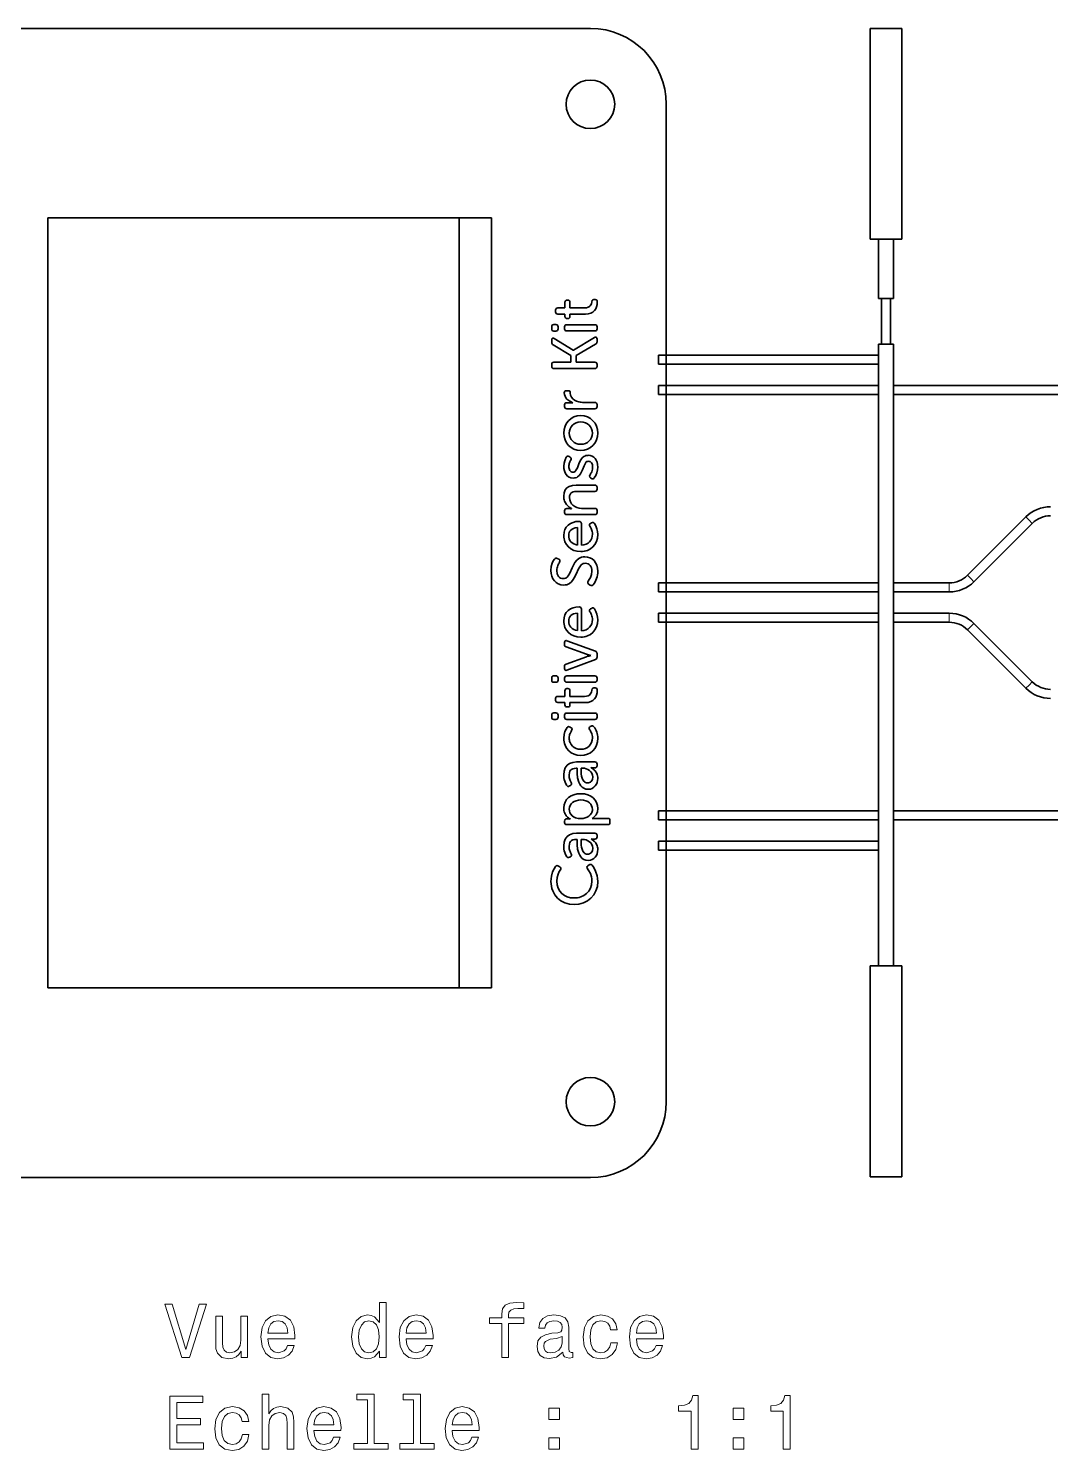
# Model space of a CAD drawing. Extents: x 384 to 891, y 188 to 696.
# Drawn here: x 585.7 to 653, y 364.6 to 458.4 of the extents above; entities that cross this region are included whole.
import ezdxf

# ---------------------------------------------------------------- set-up
doc = ezdxf.new("R2010")
doc.units = 0

msp = doc.modelspace()

# ---------------------------------------------------------------- linework, layer by layer
at = {"color": 7, "lineweight": 35}
for p, q in [((622.69, 458.379), (566.31, 458.379)), ((627.69, 387.619), (627.69, 453.379)), ((586.924, 445.889), (586.924, 395.125)), ((614.04, 445.889), (586.924, 445.889)), ((614.04, 445.888), (614.04, 395.125)), ((616.161, 395.124), (616.161, 445.888)), ((641.67, 396.57), (641.67, 437.57)), ((642.67, 396.57), (642.67, 437.57)), ((697.17, 434.848), (642.67, 434.848)), ((697.17, 434.248), (642.67, 434.248)), ((642.67, 406.806), (697.17, 406.806)), ((642.67, 406.206), (697.17, 406.206)), ((586.924, 395.125), (614.04, 395.125)), ((566.31, 382.619), (622.69, 382.619))]:
    msp.add_line(p, q, dxfattribs=at)
at = {"color": 7, "lineweight": 35, "ltscale": 0.34738}
for p, q in [((641.12, 444.484), (641.12, 458.379)), ((643.22, 444.484), (643.22, 458.379))]:
    msp.add_line(p, q, dxfattribs=at)
at = {"color": 7, "lineweight": 35, "ltscale": 0.052499}
for p, q in [((641.12, 458.379), (643.22, 458.379)), ((641.12, 444.484), (643.22, 444.484)), ((641.12, 396.57), (643.22, 396.57)), ((641.12, 382.674), (643.22, 382.674))]:
    msp.add_line(p, q, dxfattribs=at)
at = {"color": 7, "lineweight": 35, "ltscale": 0.001854}
msp.add_line((614.114, 445.888), (614.04, 445.888), dxfattribs=at)
at = {"color": 7, "lineweight": 35, "ltscale": 0.051183}
msp.add_line((616.161, 445.888), (614.114, 445.888), dxfattribs=at)
at = {"color": 7, "lineweight": 35, "ltscale": 0.0975}
for p, q in [((641.67, 444.484), (641.67, 440.584)), ((642.67, 444.484), (642.67, 440.584))]:
    msp.add_line(p, q, dxfattribs=at)
at = {"color": 7, "lineweight": 35, "ltscale": 0.003075}
for p, q in [((620.397, 439.688), (620.397, 439.811)), ((620.397, 414.081), (620.397, 414.204))]:
    msp.add_line(p, q, dxfattribs=at)
at = {"color": 7, "lineweight": 35, "ltscale": 0.011746}
for p, q in [((620.537, 439.95), (621.007, 439.95)), ((621.007, 439.548), (620.537, 439.548)), ((620.537, 414.343), (621.007, 414.343)), ((621.007, 413.941), (620.537, 413.941))]:
    msp.add_line(p, q, dxfattribs=at)
at = {"color": 7, "lineweight": 35, "ltscale": 0.009311}
msp.add_line((621.007, 439.95), (621.007, 440.323), dxfattribs=at)
at = {"color": 7, "lineweight": 35, "ltscale": 0.001379}
for p, q in [((621.146, 440.463), (621.202, 440.463)), ((621.202, 439.256), (621.146, 439.256)), ((621.146, 414.856), (621.202, 414.856)), ((621.202, 413.649), (621.146, 413.649))]:
    msp.add_line(p, q, dxfattribs=at)
at = {"color": 7, "lineweight": 35, "ltscale": 0.009422}
for p, q in [((621.341, 440.327), (621.341, 439.95)), ((621.341, 414.72), (621.341, 414.343))]:
    msp.add_line(p, q, dxfattribs=at)
at = {"color": 7, "lineweight": 35, "ltscale": 0.023813}
for p, q in [((621.341, 439.95), (622.294, 439.95)), ((621.341, 414.343), (622.294, 414.343))]:
    msp.add_line(p, q, dxfattribs=at)
at = {"color": 7, "lineweight": 35, "ltscale": 0.002222}
for p, q in [((622.916, 440.505), (623.005, 440.505)), ((622.916, 414.898), (623.005, 414.898))]:
    msp.add_line(p, q, dxfattribs=at)
at = {"color": 7, "lineweight": 35, "ltscale": 0.0125}
for p, q in [((641.67, 440.584), (642.17, 440.584)), ((642.17, 440.584), (642.67, 440.584)), ((641.87, 438.533), (641.87, 439.033)), ((642.17, 437.57), (641.67, 437.57)), ((642.67, 437.57), (642.17, 437.57))]:
    msp.add_line(p, q, dxfattribs=at)
at = {"color": 7, "lineweight": 35, "ltscale": 0.038777}
for p, q in [((641.87, 440.584), (641.87, 439.033)), ((642.47, 440.584), (642.47, 439.033))]:
    msp.add_line(p, q, dxfattribs=at)
at = {"color": 7, "lineweight": 35, "ltscale": 0.003497}
for p, q in [((620.279, 438.854), (620.418, 438.854)), ((620.418, 438.431), (620.279, 438.431)), ((620.279, 415.698), (620.418, 415.698)), ((620.418, 415.274), (620.279, 415.274)), ((620.279, 413.247), (620.418, 413.247)), ((620.418, 412.823), (620.279, 412.823))]:
    msp.add_line(p, q, dxfattribs=at)
at = {"color": 7, "lineweight": 35, "ltscale": 0.003815}
for p, q in [((621.007, 439.396), (621.007, 439.548)), ((621.007, 413.789), (621.007, 413.941))]:
    msp.add_line(p, q, dxfattribs=at)
at = {"color": 7, "lineweight": 35, "ltscale": 0.046561}
for p, q in [((621.125, 438.845), (622.988, 438.845)), ((622.988, 438.435), (621.125, 438.435)), ((622.988, 433.308), (621.125, 433.308)), ((622.988, 426.327), (621.125, 426.327)), ((621.125, 415.689), (622.988, 415.689)), ((622.988, 415.279), (621.125, 415.279)), ((621.125, 413.238), (622.988, 413.238)), ((622.988, 412.827), (621.125, 412.827))]:
    msp.add_line(p, q, dxfattribs=at)
at = {"color": 7, "lineweight": 35, "ltscale": 0.025407}
for p, q in [((622.357, 439.54), (621.341, 439.54)), ((622.357, 413.933), (621.341, 413.933))]:
    msp.add_line(p, q, dxfattribs=at)
at = {"color": 7, "lineweight": 35, "ltscale": 0.003703}
for p, q in [((621.341, 439.54), (621.341, 439.392)), ((621.341, 413.933), (621.341, 413.784))]:
    msp.add_line(p, q, dxfattribs=at)
at = {"color": 7, "lineweight": 35, "ltscale": 0.036583}
for p, q in [((641.87, 439.033), (641.87, 437.57)), ((642.47, 439.033), (642.47, 437.57))]:
    msp.add_line(p, q, dxfattribs=at)
at = {"color": 7, "lineweight": 35, "ltscale": 0.0036}
for p, q in [((620.139, 438.57), (620.139, 438.714)), ((620.558, 438.714), (620.558, 438.57)), ((620.986, 416.176), (620.986, 416.32)), ((620.139, 415.414), (620.139, 415.558)), ((620.558, 415.558), (620.558, 415.414)), ((620.139, 412.963), (620.139, 413.107)), ((620.558, 413.107), (620.558, 412.963))]:
    msp.add_line(p, q, dxfattribs=at)
at = {"color": 7, "lineweight": 35, "ltscale": 0.036742}
msp.add_line((620.308, 437.939), (621.557, 437.165), dxfattribs=at)
at = {"color": 7, "lineweight": 35, "ltscale": 0.003281}
for p, q in [((620.986, 438.575), (620.986, 438.706)), ((623.128, 438.706), (623.128, 438.575)), ((623.128, 433.579), (623.128, 433.448)), ((623.128, 428.127), (623.128, 427.996)), ((623.128, 426.599), (623.128, 426.467)), ((620.986, 415.418), (620.986, 415.55)), ((623.128, 415.55), (623.128, 415.418)), ((620.986, 412.967), (620.986, 413.099)), ((623.128, 413.099), (623.128, 412.967)), ((623.974, 406.16), (623.974, 406.029))]:
    msp.add_line(p, q, dxfattribs=at)
at = {"color": 7, "lineweight": 35, "ltscale": 0.040618}
msp.add_line((621.566, 437.165), (622.963, 437.994), dxfattribs=at)
at = {"color": 7, "lineweight": 35, "ltscale": 0.004341}
msp.add_line((623.128, 437.901), (623.128, 437.728), dxfattribs=at)
at = {"color": 7, "lineweight": 35, "ltscale": 0.024083}
msp.add_line((641.87, 438.533), (641.87, 437.57), dxfattribs=at)
at = {"color": 7, "lineweight": 35, "ltscale": 0.003918}
msp.add_line((620.139, 437.685), (620.139, 437.842), dxfattribs=at)
at = {"color": 7, "lineweight": 35, "ltscale": 0.033938}
msp.add_line((621.396, 436.822), (620.232, 437.52), dxfattribs=at)
at = {"color": 7, "lineweight": 35, "ltscale": 0.000215149}
for p, q in [((621.557, 437.165), (621.566, 437.165)), ((621.532, 433.693), (621.532, 433.702)), ((621.439, 426.713), (621.439, 426.721)), ((622.726, 417.035), (622.726, 417.044))]:
    msp.add_line(p, q, dxfattribs=at)
at = {"color": 7, "lineweight": 35, "ltscale": 0.036841}
msp.add_line((623.03, 437.563), (621.756, 436.822), dxfattribs=at)
at = {"color": 7, "lineweight": 35, "ltscale": 0.003394}
for p, q in [((620.139, 436.098), (620.139, 436.233)), ((623.128, 436.233), (623.128, 436.098))]:
    msp.add_line(p, q, dxfattribs=at)
at = {"color": 7, "lineweight": 35, "ltscale": 0.02794}
msp.add_line((620.279, 436.373), (621.396, 436.373), dxfattribs=at)
at = {"color": 7, "lineweight": 35, "ltscale": 0.011222}
for p, q in [((621.396, 436.373), (621.396, 436.822)), ((621.756, 436.822), (621.756, 436.373))]:
    msp.add_line(p, q, dxfattribs=at)
at = {"color": 7, "lineweight": 35, "ltscale": 0.030791}
for p, q in [((621.756, 436.373), (622.988, 436.373)), ((621.756, 428.266), (622.988, 428.266))]:
    msp.add_line(p, q, dxfattribs=at)
at = {"color": 7, "lineweight": 35, "ltscale": 0.0075}
for p, q in [((627.17, 436.848), (627.17, 436.548)), ((627.17, 436.548), (627.17, 436.248)), ((627.17, 434.848), (627.17, 434.548)), ((627.17, 434.548), (627.17, 434.248)), ((627.17, 421.527), (627.17, 421.827)), ((627.17, 421.227), (627.17, 421.527)), ((627.17, 419.827), (627.17, 419.527)), ((627.17, 419.527), (627.17, 419.227)), ((627.17, 406.506), (627.17, 406.806)), ((627.17, 406.206), (627.17, 406.506)), ((627.17, 404.806), (627.17, 404.506)), ((627.17, 404.506), (627.17, 404.806)), ((627.17, 404.506), (627.17, 404.206)), ((627.17, 404.206), (627.17, 404.506))]:
    msp.add_line(p, q, dxfattribs=at)
at = {"color": 7, "lineweight": 35, "ltscale": 0.3625}
for p, q in [((641.67, 436.848), (627.17, 436.848)), ((641.67, 436.248), (627.17, 436.248)), ((641.67, 434.848), (627.17, 434.848)), ((641.67, 434.248), (627.17, 434.248)), ((627.17, 421.827), (641.67, 421.827)), ((627.17, 421.227), (641.67, 421.227)), ((641.67, 419.827), (627.17, 419.827)), ((641.67, 419.227), (627.17, 419.227)), ((627.17, 406.806), (641.67, 406.806)), ((627.17, 406.206), (641.67, 406.206)), ((627.17, 404.806), (641.67, 404.806)), ((627.17, 404.206), (641.67, 404.206))]:
    msp.add_line(p, q, dxfattribs=at)
at = {"color": 7, "lineweight": 13, "ltscale": 0.0075}
for p, q in [((641.67, 436.848), (641.67, 436.548)), ((641.67, 436.548), (641.67, 436.248)), ((651.604, 425.961), (651.392, 426.174)), ((651.816, 425.749), (651.604, 425.961)), ((647.968, 421.9), (647.755, 422.113)), ((646.341, 421.527), (646.341, 421.827)), ((646.341, 421.227), (646.341, 421.527)), ((646.341, 419.827), (646.341, 419.527)), ((646.341, 419.527), (646.341, 419.227)), ((647.968, 419.153), (647.755, 418.941)), ((647.755, 418.941), (647.543, 418.729)), ((651.604, 415.092), (651.392, 414.88)), ((641.67, 404.506), (641.67, 404.806)), ((641.67, 404.206), (641.67, 404.506))]:
    msp.add_line(p, q, dxfattribs=at)
at = {"color": 7, "lineweight": 35, "ltscale": 0.067731}
for p, q in [((622.988, 435.958), (620.279, 435.958)), ((623.835, 405.889), (621.125, 405.889))]:
    msp.add_line(p, q, dxfattribs=at)
at = {"color": 7, "lineweight": 35, "ltscale": 0.002962}
for p, q in [((621.109, 434.494), (621.227, 434.494)), ((620.986, 433.448), (620.986, 433.567))]:
    msp.add_line(p, q, dxfattribs=at)
at = {"color": 7, "lineweight": 35, "ltscale": 0.006133}
msp.add_line((621.125, 433.706), (621.371, 433.706), dxfattribs=at)
at = {"color": 7, "lineweight": 35, "ltscale": 0.01862}
msp.add_line((622.243, 433.719), (622.988, 433.719), dxfattribs=at)
at = {"color": 7, "lineweight": 35, "ltscale": 0.001851}
msp.add_line((621.286, 430.15), (621.35, 430.112), dxfattribs=at)
at = {"color": 7, "lineweight": 35, "ltscale": 0.001822}
msp.add_line((622.755, 428.715), (622.696, 428.758), dxfattribs=at)
at = {"color": 7, "lineweight": 35, "ltscale": 0.028465}
msp.add_line((622.988, 427.856), (621.849, 427.856), dxfattribs=at)
at = {"color": 7, "lineweight": 35, "ltscale": 0.004764}
msp.add_line((621.125, 426.725), (621.316, 426.725), dxfattribs=at)
at = {"color": 7, "lineweight": 35, "ltscale": 0.022118}
msp.add_line((622.103, 426.738), (622.988, 426.738), dxfattribs=at)
at = {"color": 7, "lineweight": 35, "ltscale": 0.002963}
msp.add_line((620.986, 426.467), (620.986, 426.586), dxfattribs=at)
at = {"color": 7, "lineweight": 35, "ltscale": 0.035777}
for p, q in [((622.099, 425.735), (622.099, 424.304)), ((622.099, 420.096), (622.099, 418.665))]:
    msp.add_line(p, q, dxfattribs=at)
at = {"color": 7, "lineweight": 35, "ltscale": 0.001847}
for p, q in [((622.7, 425.748), (622.764, 425.786)), ((622.7, 420.109), (622.764, 420.147))]:
    msp.add_line(p, q, dxfattribs=at)
at = {"color": 7, "lineweight": 35, "ltscale": 0.136075}
for p, q in [((647.543, 422.325), (651.392, 426.174)), ((651.816, 415.304), (647.968, 419.153))]:
    msp.add_line(p, q, dxfattribs=at)
at = {"color": 7, "lineweight": 35, "ltscale": 0.136074}
for p, q in [((647.968, 421.9), (651.816, 425.749)), ((651.392, 414.88), (647.543, 418.729))]:
    msp.add_line(p, q, dxfattribs=at)
at = {"color": 7, "lineweight": 35, "ltscale": 0.02868}
for p, q in [((621.828, 424.321), (621.828, 425.469)), ((621.828, 418.682), (621.828, 419.83))]:
    msp.add_line(p, q, dxfattribs=at)
at = {"color": 7, "lineweight": 35, "ltscale": 0.003031}
msp.add_line((620.507, 423.44), (620.613, 423.381), dxfattribs=at)
at = {"color": 7, "lineweight": 13, "ltscale": 0.007499}
for p, q in [((647.755, 422.113), (647.543, 422.325)), ((651.816, 415.304), (651.604, 415.092))]:
    msp.add_line(p, q, dxfattribs=at)
at = {"color": 7, "lineweight": 35, "ltscale": 0.003109}
msp.add_line((622.675, 421.68), (622.573, 421.751), dxfattribs=at)
at = {"color": 7, "lineweight": 35, "ltscale": 0.091789}
for p, q in [((642.67, 421.827), (646.341, 421.827)), ((642.67, 421.227), (646.341, 421.227)), ((646.341, 419.827), (642.67, 419.827)), ((646.341, 419.227), (642.67, 419.227))]:
    msp.add_line(p, q, dxfattribs=at)
at = {"color": 7, "lineweight": 35, "ltscale": 0.003592}
msp.add_line((620.986, 417.759), (620.986, 417.903), dxfattribs=at)
at = {"color": 7, "lineweight": 35, "ltscale": 0.035457}
for p, q in [((622.433, 417.12), (621.1, 417.603)), ((621.1, 416.476), (622.433, 416.959))]:
    msp.add_line(p, q, dxfattribs=at)
at = {"color": 7, "lineweight": 35, "ltscale": 0.0499}
msp.add_line((621.146, 418.013), (623.018, 417.319), dxfattribs=at)
at = {"color": 7, "lineweight": 35, "ltscale": 0.049975}
msp.add_line((623.018, 416.769), (621.146, 416.066), dxfattribs=at)
at = {"color": 7, "lineweight": 35, "ltscale": 0.007548}
msp.add_line((622.726, 417.044), (622.433, 417.12), dxfattribs=at)
at = {"color": 7, "lineweight": 35, "ltscale": 0.005926}
msp.add_line((623.128, 417.162), (623.128, 416.925), dxfattribs=at)
at = {"color": 7, "lineweight": 35, "ltscale": 0.00931}
msp.add_line((621.007, 414.343), (621.007, 414.716), dxfattribs=at)
at = {"color": 7, "lineweight": 35, "ltscale": 0.001914}
msp.add_line((621.354, 412.315), (621.418, 412.273), dxfattribs=at)
at = {"color": 7, "lineweight": 35, "ltscale": 0.001795}
msp.add_line((622.666, 412.35), (622.73, 412.383), dxfattribs=at)
at = {"color": 7, "lineweight": 35, "ltscale": 0.030368}
for p, q in [((621.773, 410.017), (622.988, 410.017)), ((621.773, 405.322), (622.988, 405.322))]:
    msp.add_line(p, q, dxfattribs=at)
at = {"color": 7, "lineweight": 35, "ltscale": 0.002644}
for p, q in [((623.128, 409.877), (623.128, 409.771)), ((623.128, 405.182), (623.128, 405.076))]:
    msp.add_line(p, q, dxfattribs=at)
at = {"color": 7, "lineweight": 35, "ltscale": 0.001378}
for p, q in [((621.807, 409.606), (621.752, 409.606)), ((621.807, 404.911), (621.752, 404.911))]:
    msp.add_line(p, q, dxfattribs=at)
at = {"color": 7, "lineweight": 35, "ltscale": 0.002756}
for p, q in [((621.807, 409.496), (621.807, 409.606)), ((621.807, 404.801), (621.807, 404.911))]:
    msp.add_line(p, q, dxfattribs=at)
at = {"color": 7, "lineweight": 35, "ltscale": 0.002325}
for p, q in [((622.171, 409.61), (622.078, 409.61)), ((622.171, 404.915), (622.078, 404.915))]:
    msp.add_line(p, q, dxfattribs=at)
at = {"color": 7, "lineweight": 35, "ltscale": 0.002747}
for p, q in [((622.078, 409.61), (622.078, 409.501)), ((622.078, 404.915), (622.078, 404.806))]:
    msp.add_line(p, q, dxfattribs=at)
at = {"color": 7, "lineweight": 35, "ltscale": 0.003297}
for p, q in [((622.861, 409.632), (622.73, 409.644)), ((622.861, 404.937), (622.73, 404.949))]:
    msp.add_line(p, q, dxfattribs=at)
at = {"color": 7, "lineweight": 35, "ltscale": 0.000206757}
for p, q in [((622.73, 409.644), (622.73, 409.636)), ((621.346, 406.258), (621.346, 406.266)), ((622.73, 404.949), (622.73, 404.941))]:
    msp.add_line(p, q, dxfattribs=at)
at = {"color": 7, "lineweight": 35, "ltscale": 0.003169}
for p, q in [((622.988, 409.632), (622.861, 409.632)), ((622.988, 404.937), (622.861, 404.937))]:
    msp.add_line(p, q, dxfattribs=at)
at = {"color": 7, "lineweight": 35, "ltscale": 0.001705}
for p, q in [((621.367, 408.467), (621.307, 408.434)), ((621.367, 403.772), (621.307, 403.739))]:
    msp.add_line(p, q, dxfattribs=at)
at = {"color": 7, "lineweight": 35, "ltscale": 0.002437}
msp.add_line((620.986, 406.029), (620.986, 406.126), dxfattribs=at)
at = {"color": 7, "lineweight": 35, "ltscale": 0.003178}
msp.add_line((621.104, 406.266), (621.231, 406.266), dxfattribs=at)
at = {"color": 7, "lineweight": 35, "ltscale": 0.000215912}
msp.add_line((622.798, 406.291), (622.798, 406.283), dxfattribs=at)
at = {"color": 7, "lineweight": 35, "ltscale": 0.021274}
msp.add_line((622.984, 406.296), (623.835, 406.296), dxfattribs=at)
at = {"color": 7, "lineweight": 35, "ltscale": 0.002639}
msp.add_line((622.518, 403.167), (622.603, 403.231), dxfattribs=at)
at = {"color": 7, "lineweight": 35, "ltscale": 0.002528}
msp.add_line((620.592, 403.155), (620.677, 403.1), dxfattribs=at)
at = {"color": 7, "lineweight": 35, "ltscale": 0.11852}
msp.add_line((641.67, 401.31), (641.67, 396.57), dxfattribs=at)
at = {"color": 7, "lineweight": 35, "ltscale": 0.347379}
for p, q in [((641.12, 382.674), (641.12, 396.57)), ((643.22, 382.674), (643.22, 396.57))]:
    msp.add_line(p, q, dxfattribs=at)
at = {"color": 7, "lineweight": 35, "ltscale": 3.28064e-05}
msp.add_line((614.04, 395.125), (614.04, 395.124), dxfattribs=at)
at = {"color": 7, "lineweight": 35, "ltscale": 0.053036}
msp.add_line((614.04, 395.124), (616.161, 395.124), dxfattribs=at)
at = {"color": 7, "lineweight": 35}
for points in [[(620.397, 439.811), (620.406, 439.872), (620.432, 439.915), (620.476, 439.942), (620.537, 439.95)], [(621.007, 440.323), (621.016, 440.384), (621.042, 440.428), (621.085, 440.454), (621.146, 440.463)], [(621.202, 440.463), (621.263, 440.454), (621.306, 440.429), (621.332, 440.386), (621.341, 440.327)], [(622.294, 439.95), (622.431, 439.961), (622.539, 439.993), (622.622, 440.039), (622.683, 440.096), (622.753, 440.228), (622.776, 440.357)], [(623.145, 440.335), (623.133, 440.179), (623.098, 440.031), (623.039, 439.896), (622.954, 439.779), (622.844, 439.681), (622.708, 439.606), (622.547, 439.556), (622.357, 439.54)], [(622.776, 440.357), (622.797, 440.446), (622.839, 440.491), (622.916, 440.505)], [(623.005, 440.505), (623.066, 440.494), (623.11, 440.463), (623.136, 440.41), (623.145, 440.335)], [(620.139, 438.714), (620.148, 438.775), (620.174, 438.819), (620.218, 438.845), (620.279, 438.854)], [(620.537, 439.548), (620.476, 439.557), (620.432, 439.583), (620.406, 439.627), (620.397, 439.688)], [(620.418, 438.854), (620.479, 438.845), (620.523, 438.819), (620.549, 438.775), (620.558, 438.714)], [(620.986, 438.706), (620.994, 438.767), (621.02, 438.811), (621.064, 438.837), (621.125, 438.845)], [(621.146, 439.256), (621.085, 439.265), (621.042, 439.291), (621.016, 439.335), (621.007, 439.396)], [(621.341, 439.392), (621.332, 439.332), (621.306, 439.29), (621.263, 439.265), (621.202, 439.256)], [(622.988, 438.845), (623.049, 438.837), (623.093, 438.811), (623.119, 438.767), (623.128, 438.706)], [(620.279, 438.431), (620.218, 438.439), (620.174, 438.466), (620.148, 438.509), (620.139, 438.57)], [(620.139, 437.842), (620.151, 437.912), (620.188, 437.954), (620.222, 437.964), (620.263, 437.96), (620.308, 437.939)], [(620.558, 438.57), (620.549, 438.509), (620.523, 438.466), (620.479, 438.439), (620.418, 438.431)], [(621.125, 438.435), (621.064, 438.444), (621.02, 438.47), (620.994, 438.513), (620.986, 438.575)], [(622.963, 437.994), (623.008, 438.017), (623.048, 438.023), (623.081, 438.013), (623.107, 437.989), (623.123, 437.951), (623.128, 437.901)], [(623.128, 438.575), (623.119, 438.513), (623.093, 438.47), (623.049, 438.444), (622.988, 438.435)], [(620.139, 436.233), (620.148, 436.294), (620.174, 436.338), (620.218, 436.364), (620.279, 436.373)], [(620.279, 435.958), (620.218, 435.967), (620.174, 435.993), (620.148, 436.037), (620.139, 436.098)], [(622.988, 436.373), (623.049, 436.364), (623.093, 436.338), (623.119, 436.294), (623.128, 436.233)], [(623.128, 436.098), (623.119, 436.037), (623.093, 435.993), (623.049, 435.967), (622.988, 435.958)], [(620.969, 434.358), (620.977, 434.417), (621.004, 434.46), (621.047, 434.485), (621.109, 434.494)], [(621.532, 433.702), (621.324, 433.797), (621.144, 433.943), (621.073, 434.032), (621.017, 434.132), (620.981, 434.24), (620.969, 434.358)], [(621.227, 434.494), (621.288, 434.484), (621.332, 434.456), (621.358, 434.408), (621.366, 434.34)], [(621.366, 434.34), (621.387, 434.195), (621.445, 434.068), (621.534, 433.961), (621.646, 433.874), (621.778, 433.805), (621.927, 433.757)], [(620.986, 433.567), (620.994, 433.628), (621.02, 433.671), (621.064, 433.697), (621.125, 433.706)], [(621.125, 433.308), (621.064, 433.317), (621.02, 433.343), (620.994, 433.387), (620.986, 433.448)], [(621.371, 433.706), (621.486, 433.698), (621.532, 433.693)], [(622.988, 433.719), (623.049, 433.71), (623.093, 433.684), (623.119, 433.64), (623.128, 433.579)], [(623.128, 433.448), (623.119, 433.387), (623.093, 433.343), (623.049, 433.317), (622.988, 433.308)], [(620.935, 431.7), (620.956, 431.933), (621.017, 432.151), (621.117, 432.346), (621.25, 432.517), (621.414, 432.657), (621.606, 432.764), (621.82, 432.832), (622.053, 432.856)], [(622.053, 432.436), (621.893, 432.422), (621.748, 432.379), (621.618, 432.311), (621.506, 432.22), (621.415, 432.111), (621.348, 431.985), (621.305, 431.847), (621.29, 431.7)], [(622.053, 432.856), (622.288, 432.832), (622.503, 432.764), (622.695, 432.657), (622.859, 432.517), (622.993, 432.346), (623.094, 432.151), (623.157, 431.933), (623.179, 431.7)], [(622.823, 431.7), (622.808, 431.847), (622.766, 431.985), (622.698, 432.111), (622.607, 432.22), (622.495, 432.311), (622.364, 432.379), (622.215, 432.422), (622.053, 432.436)], [(622.052, 430.548), (621.82, 430.571), (621.606, 430.639), (621.414, 430.746), (621.25, 430.885), (621.117, 431.054), (621.017, 431.249), (620.956, 431.466), (620.935, 431.7)], [(621.29, 431.7), (621.305, 431.552), (621.348, 431.414), (621.416, 431.289), (621.506, 431.181), (621.618, 431.091), (621.747, 431.023), (621.893, 430.978), (622.052, 430.963)], [(623.179, 431.7), (623.157, 431.466), (623.094, 431.249), (622.993, 431.054), (622.859, 430.885), (622.695, 430.746), (622.503, 430.639), (622.288, 430.571), (622.052, 430.548)], [(622.052, 430.963), (622.215, 430.978), (622.364, 431.023), (622.495, 431.091), (622.607, 431.181), (622.698, 431.289), (622.766, 431.414), (622.808, 431.552), (622.823, 431.7)], [(620.935, 429.511), (620.95, 429.716), (620.994, 429.882)], [(621.553, 428.737), (621.409, 428.752), (621.284, 428.798), (621.178, 428.87), (621.091, 428.965), (621.024, 429.08), (620.975, 429.213), (620.945, 429.358), (620.935, 429.511)], [(621.1, 430.104), (621.134, 430.151), (621.178, 430.174), (621.229, 430.173), (621.286, 430.15)], [(621.35, 430.112), (621.392, 430.078), (621.414, 430.036), (621.416, 429.985), (621.396, 429.926)], [(621.716, 429.212), (621.758, 429.272), (621.832, 429.418), (621.934, 429.683)], [(621.934, 429.683), (622.012, 429.864), (622.144, 430.06), (622.249, 430.153)], [(622.387, 429.759), (622.27, 429.553), (622.169, 429.289)], [(622.548, 430.235), (622.679, 430.221), (622.8, 430.18), (622.908, 430.113), (623.001, 430.023), (623.076, 429.912), (623.132, 429.78), (623.167, 429.63), (623.178, 429.464)], [(622.169, 429.289), (622.113, 429.152), (622.042, 429.024), (621.954, 428.912), (621.849, 428.819)], [(622.696, 428.758), (622.654, 428.8), (622.638, 428.876), (622.666, 428.953)], [(622.946, 428.745), (622.907, 428.703), (622.861, 428.686), (622.809, 428.691), (622.755, 428.715)], [(620.935, 427.534), (620.958, 427.765), (621.026, 427.95), (621.14, 428.091), (621.3, 428.189), (621.505, 428.247), (621.756, 428.266)], [(621.849, 427.856), (621.638, 427.841), (621.547, 427.819), (621.468, 427.784), (621.403, 427.732), (621.354, 427.661), (621.322, 427.569), (621.311, 427.454)], [(622.988, 428.266), (623.049, 428.258), (623.093, 428.231), (623.119, 428.188), (623.128, 428.127)], [(623.128, 427.996), (623.119, 427.934), (623.093, 427.891), (623.049, 427.864), (622.988, 427.856)], [(620.986, 426.586), (620.994, 426.647), (621.02, 426.69), (621.064, 426.717), (621.125, 426.725)], [(621.439, 426.721), (621.282, 426.816), (621.117, 426.984), (620.988, 427.221)], [(621.311, 427.454), (621.327, 427.303), (621.373, 427.166), (621.445, 427.044), (621.54, 426.939), (621.657, 426.854), (621.792, 426.791), (621.943, 426.751), (622.103, 426.738)], [(622.988, 426.738), (623.049, 426.729), (623.093, 426.703), (623.119, 426.66), (623.128, 426.599)], [(620.935, 424.956), (620.954, 425.165), (621.011, 425.35), (621.102, 425.509), (621.223, 425.64), (621.371, 425.743), (621.544, 425.817), (621.74, 425.864), (621.955, 425.879)], [(621.125, 426.327), (621.064, 426.336), (621.02, 426.362), (620.994, 426.406), (620.986, 426.467)], [(622.764, 425.786), (622.817, 425.809), (622.867, 425.809), (622.912, 425.787), (622.95, 425.743)], [(623.128, 426.467), (623.119, 426.406), (623.093, 426.362), (623.049, 426.336), (622.988, 426.327)], [(621.828, 425.469), (621.689, 425.454), (621.568, 425.42), (621.477, 425.373), (621.4, 425.31)], [(622.099, 424.304), (622.263, 424.327), (622.408, 424.376), (622.533, 424.449), (622.637, 424.541), (622.718, 424.65), (622.776, 424.772), (622.811, 424.905), (622.823, 425.045)], [(623.178, 425.02), (623.156, 424.777), (623.092, 424.558), (622.989, 424.365), (622.854, 424.2), (622.691, 424.067), (622.499, 423.968)], [(622.057, 423.885), (621.814, 423.906), (621.595, 423.968), (621.403, 424.065), (621.242, 424.192), (621.112, 424.348), (621.015, 424.531)], [(621.407, 424.539), (621.49, 424.461), (621.587, 424.399), (621.7, 424.352), (621.828, 424.321)], [(620.088, 422.649), (620.112, 422.899), (620.169, 423.115), (620.243, 423.284), (620.317, 423.398)], [(620.317, 423.398), (620.356, 423.439), (620.4, 423.46), (620.451, 423.46), (620.507, 423.44)], [(620.613, 423.381), (620.664, 423.341), (620.683, 423.294), (620.681, 423.261), (620.651, 423.191)], [(621.492, 422.822), (621.573, 423.003), (621.671, 423.17), (621.79, 423.316), (621.932, 423.436)], [(622.09, 423.013), (621.991, 422.893), (621.902, 422.746), (621.741, 422.399)], [(622.328, 423.542), (622.5, 423.526), (622.66, 423.479), (622.804, 423.4), (622.929, 423.292), (623.032, 423.156), (623.111, 422.994), (623.161, 422.806), (623.178, 422.594)], [(620.918, 421.68), (620.737, 421.698), (620.575, 421.754), (620.434, 421.842), (620.315, 421.959), (620.219, 422.102), (620.147, 422.268), (620.103, 422.452), (620.088, 422.649)], [(620.478, 422.64), (620.506, 422.428), (620.59, 422.255)], [(621.159, 422.208), (621.224, 422.285), (621.339, 422.475), (621.492, 422.822)], [(621.741, 422.399), (621.626, 422.161), (621.559, 422.052), (621.443, 421.905), (621.303, 421.785)], [(622.573, 421.751), (622.535, 421.792), (622.518, 421.837), (622.522, 421.887), (622.548, 421.942)], [(622.548, 421.942), (622.618, 422.044), (622.696, 422.19), (622.761, 422.374), (622.789, 422.594)], [(622.869, 421.697), (622.815, 421.654), (622.734, 421.647), (622.675, 421.68)], [(620.935, 419.317), (620.954, 419.526), (621.011, 419.711), (621.102, 419.87), (621.223, 420.001), (621.371, 420.104), (621.544, 420.179), (621.74, 420.225), (621.955, 420.24)], [(622.764, 420.147), (622.817, 420.17), (622.867, 420.17), (622.912, 420.149), (622.95, 420.105)], [(621.828, 419.83), (621.689, 419.815), (621.568, 419.781), (621.477, 419.734), (621.4, 419.671)], [(622.099, 418.665), (622.263, 418.688), (622.408, 418.737), (622.533, 418.81), (622.637, 418.902), (622.718, 419.011), (622.776, 419.133), (622.811, 419.266), (622.823, 419.406)], [(623.178, 419.381), (623.156, 419.138), (623.092, 418.919), (622.989, 418.726), (622.854, 418.561), (622.691, 418.428), (622.499, 418.329)], [(622.057, 418.246), (621.814, 418.267), (621.595, 418.329), (621.403, 418.426), (621.242, 418.553), (621.112, 418.709), (621.015, 418.892)], [(621.407, 418.9), (621.49, 418.822), (621.587, 418.76), (621.7, 418.713), (621.828, 418.682)], [(620.986, 417.903), (620.997, 417.968), (621.03, 418.011), (621.081, 418.027), (621.146, 418.013)], [(620.139, 415.558), (620.148, 415.619), (620.174, 415.663), (620.218, 415.689), (620.279, 415.698)], [(620.279, 415.274), (620.218, 415.283), (620.174, 415.309), (620.148, 415.353), (620.139, 415.414)], [(620.418, 415.698), (620.479, 415.689), (620.523, 415.663), (620.549, 415.619), (620.558, 415.558)], [(620.558, 415.414), (620.549, 415.353), (620.523, 415.309), (620.479, 415.283), (620.418, 415.274)], [(621.146, 416.066), (621.081, 416.054), (621.03, 416.07), (620.997, 416.112), (620.986, 416.176)], [(620.986, 415.55), (620.994, 415.611), (621.02, 415.654), (621.064, 415.681), (621.125, 415.689)], [(621.125, 415.279), (621.064, 415.287), (621.02, 415.314), (620.994, 415.357), (620.986, 415.418)], [(622.988, 415.689), (623.049, 415.681), (623.093, 415.654), (623.119, 415.611), (623.128, 415.55)], [(623.128, 415.418), (623.119, 415.357), (623.093, 415.314), (623.049, 415.287), (622.988, 415.279)], [(621.007, 414.716), (621.016, 414.777), (621.042, 414.821), (621.085, 414.847), (621.146, 414.856)], [(621.202, 414.856), (621.263, 414.847), (621.306, 414.822), (621.332, 414.779), (621.341, 414.72)], [(622.294, 414.343), (622.431, 414.354), (622.539, 414.386), (622.622, 414.432), (622.683, 414.489), (622.753, 414.621), (622.776, 414.75)], [(623.145, 414.728), (623.133, 414.572), (623.098, 414.423), (623.039, 414.289), (622.954, 414.172), (622.844, 414.074), (622.708, 413.998), (622.547, 413.949), (622.357, 413.933)], [(622.776, 414.75), (622.797, 414.839), (622.839, 414.884), (622.916, 414.898)], [(623.005, 414.898), (623.066, 414.887), (623.11, 414.856), (623.136, 414.803), (623.145, 414.728)], [(620.397, 414.204), (620.406, 414.265), (620.432, 414.308), (620.476, 414.335), (620.537, 414.343)], [(620.537, 413.941), (620.476, 413.95), (620.432, 413.976), (620.406, 414.02), (620.397, 414.081)], [(621.146, 413.649), (621.085, 413.658), (621.042, 413.684), (621.016, 413.728), (621.007, 413.789)], [(621.341, 413.784), (621.332, 413.725), (621.306, 413.683), (621.263, 413.658), (621.202, 413.649)], [(620.139, 413.107), (620.148, 413.168), (620.174, 413.212), (620.218, 413.238), (620.279, 413.247)], [(620.279, 412.823), (620.218, 412.832), (620.174, 412.858), (620.148, 412.902), (620.139, 412.963)], [(620.418, 413.247), (620.479, 413.238), (620.523, 413.212), (620.549, 413.168), (620.558, 413.107)], [(620.558, 412.963), (620.549, 412.902), (620.523, 412.858), (620.479, 412.832), (620.418, 412.823)], [(620.986, 413.099), (620.994, 413.16), (621.02, 413.203), (621.064, 413.229), (621.125, 413.238)], [(621.125, 412.827), (621.064, 412.836), (621.02, 412.862), (620.994, 412.906), (620.986, 412.967)], [(622.988, 413.238), (623.049, 413.229), (623.093, 413.203), (623.119, 413.16), (623.128, 413.099)], [(623.128, 412.967), (623.119, 412.906), (623.093, 412.862), (623.049, 412.836), (622.988, 412.827)], [(620.935, 411.583), (620.958, 411.829), (621.015, 412.028), (621.089, 412.182), (621.163, 412.29)], [(621.163, 412.29), (621.202, 412.332), (621.248, 412.35), (621.3, 412.343), (621.354, 412.315)], [(621.418, 412.273), (621.459, 412.236), (621.479, 412.192), (621.476, 412.141), (621.451, 412.083)], [(622.052, 410.859), (622.211, 410.873), (622.357, 410.914), (622.488, 410.981), (622.601, 411.071), (622.693, 411.182), (622.764, 411.31), (622.808, 411.455), (622.823, 411.613)], [(622.628, 412.159), (622.602, 412.215), (622.6, 412.266), (622.621, 412.311), (622.666, 412.35)], [(622.73, 412.383), (622.784, 412.406), (622.833, 412.408), (622.877, 412.387), (622.916, 412.345)], [(622.057, 410.44), (621.827, 410.461), (621.614, 410.525), (621.423, 410.626), (621.258, 410.762), (621.124, 410.929), (621.022, 411.124)], [(621.347, 411.306), (621.416, 411.178), (621.506, 411.069), (621.618, 410.98), (621.747, 410.914), (621.893, 410.873), (622.052, 410.859)], [(623.178, 411.583), (623.157, 411.34), (623.094, 411.12), (622.993, 410.925), (622.859, 410.76), (622.695, 410.625), (622.503, 410.525), (622.289, 410.462), (622.057, 410.44)], [(620.935, 409.174), (620.959, 409.422), (621.03, 409.631), (621.148, 409.797), (621.313, 409.918), (621.521, 409.993), (621.773, 410.017)], [(622.988, 410.017), (623.049, 410.008), (623.093, 409.982), (623.119, 409.938), (623.128, 409.877)], [(623.128, 409.771), (623.119, 409.71), (623.093, 409.667), (623.049, 409.64), (622.988, 409.632)], [(621.752, 409.606), (621.631, 409.597), (621.53, 409.57), (621.447, 409.527), (621.383, 409.471), (621.337, 409.402), (621.305, 409.323), (621.282, 409.141)], [(622.543, 408.218), (622.389, 408.234), (622.258, 408.281), (622.147, 408.355), (622.057, 408.45), (621.983, 408.563), (621.925, 408.69), (621.849, 408.967), (621.815, 409.248), (621.807, 409.496)], [(622.088, 409.238), (622.107, 409.093), (622.141, 408.954), (622.195, 408.83), (622.27, 408.725)], [(622.852, 409.031), (622.837, 409.159), (622.791, 409.274), (622.72, 409.373), (622.63, 409.456), (622.525, 409.522), (622.41, 409.57), (622.29, 409.6), (622.171, 409.61)], [(623.178, 408.937), (623.168, 408.8), (623.136, 408.666), (623.084, 408.544), (623.011, 408.436), (622.92, 408.346), (622.812, 408.277), (622.687, 408.233), (622.543, 408.218)], [(622.745, 408.732), (622.826, 408.856), (622.852, 409.031)], [(620.935, 406.986), (620.956, 407.191), (621.017, 407.375), (621.116, 407.536), (621.248, 407.671), (621.411, 407.78), (621.602, 407.86), (621.818, 407.909), (622.057, 407.926)], [(621.307, 408.434), (621.248, 408.411), (621.196, 408.411), (621.152, 408.434), (621.117, 408.48)], [(622.057, 407.926), (622.299, 407.907), (622.518, 407.853), (622.71, 407.767), (622.872, 407.65), (623.002, 407.507), (623.098, 407.341), (623.158, 407.156), (623.178, 406.956)], [(622.061, 407.511), (621.895, 407.499), (621.745, 407.466), (621.615, 407.413), (621.504, 407.341), (621.416, 407.253), (621.35, 407.149), (621.308, 407.032), (621.295, 406.905)], [(622.823, 406.893), (622.81, 407.016), (622.772, 407.132), (622.71, 407.237), (622.624, 407.328), (622.515, 407.404), (622.385, 407.462), (622.233, 407.498), (622.061, 407.511)], [(621.295, 406.905), (621.306, 406.786), (621.339, 406.672), (621.396, 406.568), (621.477, 406.475), (621.583, 406.398), (621.716, 406.338), (621.876, 406.3), (622.065, 406.287)], [(622.065, 406.287), (622.207, 406.297), (622.345, 406.327), (622.472, 406.376), (622.586, 406.444), (622.682, 406.529), (622.757, 406.632)], [(622.798, 406.283), (622.848, 406.287), (622.984, 406.296)], [(620.935, 404.479), (620.959, 404.727), (621.03, 404.936), (621.148, 405.102), (621.313, 405.223), (621.521, 405.298), (621.773, 405.322)], [(622.988, 405.322), (623.049, 405.313), (623.093, 405.287), (623.119, 405.243), (623.128, 405.182)], [(623.128, 405.076), (623.119, 405.015), (623.093, 404.972), (623.049, 404.946), (622.988, 404.937)], [(621.752, 404.911), (621.631, 404.902), (621.53, 404.875), (621.447, 404.832), (621.383, 404.776), (621.337, 404.707), (621.305, 404.628), (621.282, 404.446)], [(622.543, 403.523), (622.389, 403.539), (622.258, 403.586), (622.147, 403.66), (622.057, 403.755), (621.983, 403.868), (621.925, 403.995), (621.849, 404.272), (621.815, 404.553), (621.807, 404.801)], [(622.088, 404.543), (622.107, 404.398), (622.141, 404.259), (622.195, 404.135), (622.27, 404.03)], [(622.852, 404.336), (622.837, 404.464), (622.791, 404.579), (622.72, 404.678), (622.63, 404.761), (622.525, 404.827), (622.41, 404.875), (622.29, 404.905), (622.171, 404.915)], [(623.178, 404.242), (623.168, 404.105), (623.136, 403.971), (623.084, 403.849), (623.011, 403.741), (622.92, 403.651), (622.812, 403.582), (622.687, 403.538), (622.543, 403.523)], [(622.745, 404.037), (622.826, 404.161), (622.852, 404.336)], [(620.397, 403.129), (620.438, 403.167), (620.484, 403.184), (620.535, 403.18), (620.592, 403.155)], [(621.307, 403.739), (621.248, 403.716), (621.196, 403.716), (621.152, 403.739), (621.117, 403.785)], [(622.501, 402.972), (622.469, 403.028), (622.461, 403.078), (622.477, 403.125), (622.518, 403.167)], [(622.798, 403.21), (622.91, 403.055), (623.035, 402.826), (623.136, 402.522), (623.168, 402.342), (623.178, 402.147)], [(620.088, 402.139), (620.097, 402.321), (620.122, 402.488), (620.202, 402.769), (620.302, 402.983), (620.397, 403.129)], [(620.711, 402.905), (620.638, 402.786), (620.56, 402.619), (620.499, 402.407), (620.473, 402.156)], [(622.793, 402.16), (622.785, 402.303), (622.761, 402.435), (622.685, 402.666), (622.59, 402.846), (622.501, 402.972)], [(621.616, 400.619), (621.302, 400.647), (621.011, 400.731), (620.75, 400.865), (620.526, 401.044), (620.343, 401.265), (620.205, 401.525)], [(620.473, 402.156), (620.496, 401.908), (620.562, 401.69), (620.667, 401.501), (620.806, 401.343), (620.974, 401.216), (621.168, 401.125), (621.382, 401.069), (621.612, 401.051)], [(623.178, 402.147), (623.148, 401.816), (623.058, 401.518), (622.915, 401.257), (622.726, 401.036), (622.496, 400.858), (622.23, 400.727), (621.935, 400.646), (621.616, 400.619)], [(622.065, 401.127), (622.267, 401.22), (622.442, 401.347), (622.587, 401.506), (622.698, 401.696), (622.769, 401.915), (622.793, 402.16)]]:
    msp.add_lwpolyline(points, dxfattribs=at)
at = {"color": 7, "lineweight": 13}
for points in [[(596.896, 374.268), (596.018, 371.287), (595.115, 374.268), (594.636, 374.268), (595.766, 370.763), (596.27, 370.763), (597.375, 374.268)], [(608.782, 371.181), (608.782, 370.763), (609.226, 370.763), (609.226, 374.384), (608.787, 374.384), (608.787, 373.057), (608.45, 373.441), (608.243, 373.531), (608.006, 373.567), (607.577, 373.466), (607.244, 373.183), (607.027, 372.729), (606.952, 372.119), (607.027, 371.509), (607.244, 371.05), (607.577, 370.763), (608.006, 370.667), (608.243, 370.702), (608.455, 370.793)], [(616.841, 373.002), (616.841, 370.763), (617.285, 370.763), (617.285, 373.002), (618.294, 373.002), (618.294, 373.38), (617.285, 373.38), (617.285, 373.546), (617.321, 373.748), (617.437, 373.884), (617.633, 373.965), (617.916, 373.995), (618.294, 373.975), (618.294, 374.358), (617.815, 374.384), (617.381, 374.338), (617.079, 374.202), (616.897, 373.965), (616.841, 373.627), (616.841, 373.38), (616.03, 373.38), (616.03, 373.002)], [(600.098, 373.471), (599.654, 373.471), (599.654, 371.907), (599.604, 371.544), (599.458, 371.282), (599.231, 371.121), (598.933, 371.07), (598.696, 371.111), (598.545, 371.232), (598.459, 371.438), (598.439, 371.731), (598.439, 373.471), (597.995, 373.471), (597.995, 371.691), (598.01, 371.332), (598.106, 371.035), (598.398, 370.763), (598.867, 370.667), (599.12, 370.702), (599.336, 370.793), (599.523, 370.949), (599.674, 371.176), (599.674, 370.763), (600.098, 370.763)], [(601.434, 371.988), (603.21, 371.988), (603.215, 372.195), (603.134, 372.775), (602.912, 373.209), (602.559, 373.471), (602.09, 373.567), (601.631, 373.466), (601.278, 373.183), (601.051, 372.724), (600.97, 372.119), (601.046, 371.499), (601.273, 371.045), (601.621, 370.763), (602.075, 370.667), (602.468, 370.732), (602.791, 370.904), (603.028, 371.176), (603.164, 371.539), (602.726, 371.539), (602.635, 371.337), (602.504, 371.186), (602.13, 371.065), (601.843, 371.121), (601.626, 371.297), (601.485, 371.585), (601.434, 371.973)], [(601.434, 372.361), (601.49, 372.709), (601.626, 372.966), (601.833, 373.123), (602.105, 373.178), (602.372, 373.123), (602.579, 372.966), (602.705, 372.709), (602.751, 372.361)], [(608.081, 373.168), (608.374, 373.098), (608.596, 372.901), (608.727, 372.573), (608.777, 372.119), (608.727, 371.66), (608.596, 371.332), (608.374, 371.131), (608.081, 371.065), (607.804, 371.131), (607.592, 371.332), (607.451, 371.665), (607.406, 372.119), (607.451, 372.568), (607.592, 372.896), (607.804, 373.098)], [(610.542, 371.988), (612.318, 371.988), (612.323, 372.195), (612.242, 372.775), (612.02, 373.209), (611.667, 373.471), (611.198, 373.567), (610.739, 373.466), (610.386, 373.183), (610.159, 372.724), (610.079, 372.119), (610.154, 371.499), (610.381, 371.045), (610.729, 370.763), (611.183, 370.667), (611.576, 370.732), (611.899, 370.904), (612.136, 371.176), (612.272, 371.539), (611.834, 371.539), (611.743, 371.337), (611.612, 371.186), (611.238, 371.065), (610.951, 371.121), (610.734, 371.297), (610.593, 371.585), (610.542, 371.973)], [(610.542, 372.361), (610.598, 372.709), (610.734, 372.966), (610.941, 373.123), (611.213, 373.178), (611.481, 373.123), (611.687, 372.966), (611.813, 372.709), (611.859, 372.361)], [(620.871, 371.116), (620.871, 371.1), (620.896, 370.929), (620.972, 370.808), (621.29, 370.712), (621.537, 370.752), (621.537, 371.095), (621.431, 371.08), (621.29, 371.146), (621.264, 371.348), (621.264, 372.75), (621.204, 373.108), (621.027, 373.36), (620.72, 373.511), (620.286, 373.567), (619.862, 373.506), (619.55, 373.335), (619.353, 373.067), (619.287, 372.714), (619.287, 372.684), (619.686, 372.684), (619.721, 372.896), (619.832, 373.047), (620.014, 373.138), (620.271, 373.173), (620.518, 373.148), (620.695, 373.072), (620.8, 372.941), (620.836, 372.76), (620.816, 372.548), (620.735, 372.442), (620.533, 372.392), (620.155, 372.351), (619.721, 372.26), (619.414, 372.099), (619.232, 371.847), (619.177, 371.474), (619.227, 371.141), (619.383, 370.894), (619.635, 370.737), (619.983, 370.682), (620.452, 370.788)], [(624.023, 372.573), (624.462, 372.573), (624.371, 372.977), (624.154, 373.294), (623.816, 373.491), (623.378, 373.567), (622.893, 373.466), (622.525, 373.183), (622.293, 372.724), (622.213, 372.109), (622.288, 371.499), (622.515, 371.045), (622.873, 370.763), (623.362, 370.667), (623.796, 370.742), (624.134, 370.954), (624.366, 371.287), (624.467, 371.731), (624.043, 371.731), (623.968, 371.448), (623.826, 371.237), (623.625, 371.105), (623.378, 371.065), (623.07, 371.131), (622.848, 371.332), (622.712, 371.66), (622.666, 372.124), (622.712, 372.578), (622.853, 372.906), (623.08, 373.108), (623.378, 373.178), (623.64, 373.133), (623.836, 373.017), (623.968, 372.825)], [(625.723, 371.988), (627.498, 371.988), (627.503, 372.195), (627.422, 372.775), (627.2, 373.209), (626.847, 373.471), (626.378, 373.567), (625.919, 373.466), (625.566, 373.183), (625.339, 372.724), (625.259, 372.119), (625.334, 371.499), (625.561, 371.045), (625.909, 370.763), (626.363, 370.667), (626.756, 370.732), (627.079, 370.904), (627.316, 371.176), (627.452, 371.539), (627.014, 371.539), (626.923, 371.337), (626.792, 371.186), (626.419, 371.065), (626.131, 371.121), (625.914, 371.297), (625.773, 371.585), (625.723, 371.973)], [(625.723, 372.361), (625.778, 372.709), (625.914, 372.966), (626.121, 373.123), (626.393, 373.178), (626.661, 373.123), (626.867, 372.966), (626.994, 372.709), (627.039, 372.361)], [(620.821, 371.711), (620.76, 371.448), (620.599, 371.247), (620.357, 371.116), (620.059, 371.07), (619.867, 371.095), (619.731, 371.176), (619.646, 371.317), (619.62, 371.514), (619.641, 371.691), (619.721, 371.817), (620.044, 371.958), (620.452, 372.018), (620.821, 372.139)], [(594.959, 364.716), (597.178, 364.716), (597.178, 365.139), (595.423, 365.139), (595.423, 366.325), (596.986, 366.325), (596.986, 366.743), (595.423, 366.743), (595.423, 367.792), (597.138, 367.792), (597.138, 368.216), (594.959, 368.216)], [(601.046, 364.716), (601.49, 364.716), (601.49, 366.279), (601.535, 366.637), (601.682, 366.899), (601.909, 367.061), (602.211, 367.121), (602.453, 367.071), (602.604, 366.935), (602.68, 366.708), (602.705, 366.405), (602.705, 364.716), (603.149, 364.716), (603.149, 366.496), (603.129, 366.854), (603.038, 367.152), (602.741, 367.424), (602.277, 367.52), (602.024, 367.484), (601.808, 367.389), (601.626, 367.237), (601.49, 367.031), (601.49, 368.337), (601.046, 368.337)], [(608.001, 367.964), (608.001, 365.089), (607.088, 365.089), (607.088, 364.716), (609.352, 364.716), (609.352, 365.089), (608.445, 365.089), (608.445, 368.337), (607.305, 368.337), (607.305, 367.964)], [(611.037, 367.964), (611.037, 365.089), (610.124, 365.089), (610.124, 364.716), (612.388, 364.716), (612.388, 365.089), (611.481, 365.089), (611.481, 368.337), (610.341, 368.337), (610.341, 367.964)], [(629.323, 364.716), (629.782, 364.716), (629.782, 368.241), (629.439, 368.241), (629.349, 367.933), (629.167, 367.727), (628.89, 367.605), (628.506, 367.565), (628.506, 367.207), (629.323, 367.207)], [(635.396, 364.716), (635.854, 364.716), (635.854, 368.241), (635.512, 368.241), (635.421, 367.933), (635.239, 367.727), (634.962, 367.605), (634.579, 367.565), (634.579, 367.207), (635.396, 367.207)], [(599.735, 366.526), (600.174, 366.526), (600.083, 366.93), (599.866, 367.247), (599.528, 367.444), (599.089, 367.52), (598.605, 367.419), (598.237, 367.136), (598.005, 366.678), (597.924, 366.062), (598, 365.452), (598.227, 364.998), (598.585, 364.716), (599.074, 364.62), (599.508, 364.696), (599.846, 364.907), (600.078, 365.24), (600.179, 365.684), (599.755, 365.684), (599.679, 365.402), (599.538, 365.19), (599.336, 365.059), (599.089, 365.018), (598.782, 365.084), (598.56, 365.286), (598.424, 365.613), (598.378, 366.077), (598.424, 366.531), (598.565, 366.859), (598.792, 367.061), (599.089, 367.131), (599.352, 367.086), (599.548, 366.97), (599.679, 366.778)], [(604.47, 365.941), (606.246, 365.941), (606.251, 366.148), (606.17, 366.728), (605.948, 367.162), (605.595, 367.424), (605.126, 367.52), (604.667, 367.419), (604.314, 367.136), (604.087, 366.678), (604.006, 366.072), (604.082, 365.452), (604.309, 364.998), (604.657, 364.716), (605.111, 364.62), (605.504, 364.685), (605.827, 364.857), (606.064, 365.129), (606.2, 365.492), (605.762, 365.492), (605.671, 365.291), (605.54, 365.139), (605.166, 365.018), (604.879, 365.074), (604.662, 365.25), (604.521, 365.538), (604.47, 365.926)], [(604.47, 366.314), (604.526, 366.662), (604.662, 366.92), (604.869, 367.076), (605.141, 367.131), (605.409, 367.076), (605.615, 366.92), (605.741, 366.662), (605.787, 366.314)], [(613.579, 365.941), (615.354, 365.941), (615.359, 366.148), (615.278, 366.728), (615.056, 367.162), (614.703, 367.424), (614.234, 367.52), (613.775, 367.419), (613.422, 367.136), (613.195, 366.678), (613.115, 366.072), (613.19, 365.452), (613.417, 364.998), (613.765, 364.716), (614.219, 364.62), (614.612, 364.685), (614.935, 364.857), (615.172, 365.129), (615.308, 365.492), (614.87, 365.492), (614.779, 365.291), (614.648, 365.139), (614.274, 365.018), (613.987, 365.074), (613.77, 365.25), (613.629, 365.538), (613.579, 365.926)], [(613.579, 366.314), (613.634, 366.662), (613.77, 366.92), (613.977, 367.076), (614.249, 367.131), (614.517, 367.076), (614.723, 366.92), (614.849, 366.662), (614.895, 366.314)], [(619.958, 366.673), (620.654, 366.673), (620.654, 367.424), (619.958, 367.424)], [(632.102, 366.673), (632.798, 366.673), (632.798, 367.424), (632.102, 367.424)], [(619.958, 364.716), (620.654, 364.716), (620.654, 365.467), (619.958, 365.467)], [(632.102, 364.716), (632.798, 364.716), (632.798, 365.467), (632.102, 365.467)]]:
    msp.add_lwpolyline(points, close=True, dxfattribs=at)
at = {"color": 7, "lineweight": 35}
for centre in [(622.69, 453.379), (622.69, 387.619)]:
    msp.add_circle(centre, 1.6, dxfattribs=at)
for centre, radius, start, end in [((622.69, 453.379), 5, 0, 90), ((620.312, 437.673), 0.173, 176.01403, 242.34145), ((622.951, 437.721), 0.177, 296.60557, 2.16704), ((622.248, 435.076), 1.357, 256.35359, 269.80517), ((622.539, 429.287), 1.655, 150.43411, 158.96142), ((621.989, 429.51), 0.715, 160.30353, 181.57543), ((621.733, 429.472), 0.459, 177.77775, 211.27301), ((622.654, 429.248), 1.429, 151.67628, 159.42727), ((622.525, 429.726), 0.508, 87.39097, 122.88263), ((622.55, 429.639), 0.203, 88.33042, 143.61751), ((622.569, 429.598), 0.243, 35.69078, 92.94062), ((622.404, 429.499), 0.435, 357.15285, 33.65427), ((622.102, 429.452), 0.737, 336.25997, 1.97587), ((621.99, 429.45), 1.188, 323.57781, 0.68858), ((621.53, 429.356), 0.226, 212.89002, 273.53506), ((621.55, 429.339), 0.209, 268.52188, 322.66545), ((620.976, 429.995), 1.986, 328.33873, 334.99864), ((621.793, 427.515), 0.858, 178.75742, 200.09727), ((621.316, 426.29), 0.435, 78.81542, 89.99306), ((621.436, 426.858), 0.146, 255.84498, 271.0268), ((653.018, 424.547), 2.3, 90, 135), ((621.958, 425.737), 0.142, 45.72349, 91.05911), ((621.962, 425.74), 0.136, 357.81627, 46.30627), ((621.911, 425.018), 1.267, 0.05591, 34.92173), ((653.018, 424.547), 1.7, 90, 135), ((622.051, 424.946), 1.116, 179.45325, 201.82765), ((621.761, 424.958), 0.504, 135.65585, 181.12362), ((621.855, 424.935), 0.598, 178.79108, 221.44521), ((621.825, 424.972), 1.015, 22.12151, 35.25076), ((622.052, 425.065), 0.77, 358.51693, 22.05489), ((622.066, 425.064), 1.178, 269.52311, 291.54448), ((621.278, 422.664), 0.8, 157.59051, 181.66244), ((622.485, 422.128), 2.119, 149.91321, 156.64827), ((622.347, 422.75), 0.368, 87.81983, 134.35996), ((622.377, 422.738), 0.38, 38.98987, 92.35046), ((620.884, 422.463), 0.36, 215.1991, 272.06729), ((620.909, 422.453), 0.35, 267.92494, 315.68523), ((621.708, 422.598), 1.471, 322.17036, 359.82274), ((646.341, 423.527), 1.7, 270, 315), ((646.341, 423.527), 2.3, 270, 315), ((621.958, 420.098), 0.142, 45.72349, 91.05911), ((621.962, 420.101), 0.136, 357.81627, 46.30627), ((621.911, 419.379), 1.267, 0.05591, 34.92173), ((622.051, 419.307), 1.116, 179.45325, 201.82765), ((621.761, 419.319), 0.504, 135.65585, 181.12362), ((621.855, 419.296), 0.598, 178.79108, 221.44521), ((621.825, 419.333), 1.015, 22.12151, 35.25076), ((622.052, 419.426), 0.77, 358.51693, 22.05489), ((646.341, 417.527), 2.3, 45, 90), ((646.341, 417.527), 1.7, 45, 90), ((622.066, 419.425), 1.178, 269.52311, 291.54448), ((621.136, 417.75), 0.151, 176.31144, 256.05457), ((622.977, 417.174), 0.15, 355.57956, 74.35263), ((621.136, 416.33), 0.15, 103.84875, 183.68581), ((622.979, 415.454), 1.601, 99.10386, 109.92214), ((622.977, 416.914), 0.15, 285.5628, 4.50506), ((653.018, 416.506), 2.3, 225, 270), ((653.018, 416.506), 1.7, 225, 270), ((621.969, 411.624), 0.678, 156.49947, 181.60132), ((622.057, 411.596), 0.767, 179.29987, 202.20427), ((622.642, 411.306), 1.422, 146.90755, 155.56886), ((621.592, 411.403), 1.283, 25.00113, 36.12848), ((622.074, 411.637), 0.748, 358.13988, 24.33839), ((621.968, 411.594), 1.21, 359.49756, 38.39956), ((622.125, 411.569), 1.189, 179.31074, 201.96654), ((622.179, 409.143), 1.244, 178.54341, 198.24701), ((622.098, 409.126), 0.816, 178.96001, 199.40049), ((622.559, 409.288), 1.304, 199.39698, 208.90653), ((625.685, 409.514), 3.607, 180.21603, 184.38693), ((622.349, 408.868), 0.857, 45.09204, 63.63144), ((622.304, 408.848), 0.903, 27.03745, 43.95975), ((622.498, 408.962), 0.68, 357.92617, 25.94753), ((622.813, 409.374), 1.918, 198.86658, 207.77212), ((622.503, 408.972), 0.34, 271.15472, 315.1756), ((621.726, 406.957), 0.791, 177.9286, 203.26399), ((622.452, 406.929), 0.726, 336.90531, 2.11091), ((621.848, 407.027), 0.929, 204.26247, 220.57919), ((621.622, 406.834), 0.632, 220.57741, 244.02818), ((621.214, 405.285), 0.981, 82.28389, 88.98552), ((622.315, 406.88), 0.507, 330.7045, 1.40542), ((622.529, 406.832), 0.604, 296.41582, 319.437), ((622.349, 406.99), 0.844, 319.22814, 335.83553), ((622.179, 404.448), 1.244, 178.54341, 198.24701), ((622.098, 404.431), 0.816, 178.96001, 199.40049), ((622.559, 404.593), 1.304, 199.39698, 208.90653), ((625.685, 404.819), 3.607, 180.21603, 184.38693), ((622.349, 404.173), 0.857, 45.09204, 63.63144), ((622.304, 404.154), 0.903, 27.03745, 43.95975), ((622.498, 404.267), 0.68, 357.92617, 25.94753), ((622.813, 404.679), 1.918, 198.86658, 207.77212), ((622.503, 404.277), 0.34, 271.15472, 315.1756), ((621.67, 402.118), 1.581, 179.26419, 202.05126), ((621.618, 402.406), 1.355, 269.75931, 289.26949), ((622.69, 387.619), 5, 270, 360)]:
    msp.add_arc(centre, radius, start, end, dxfattribs=at)
for centre, major_axis, ratio, start_param, end_param in [((612.765, 440.025), (9.103, -11.192), 0.161951, 6.152014, 6.272999), ((636.289, 420.928), (13.655, -4.749), 0.082811, 3.067884, 3.231129), ((670.989, 361.026), (49.088, -62.389), 0.081406, 3.077449, 3.135745), ((543.675, 355.632), (78.992, 67.352), 0.065192, 6.227658, 6.28192), ((572.402, 491.095), (48.908, -69.305), 0.080035, 6.22653, 6.281895), ((636.289, 415.289), (13.655, -4.749), 0.082811, 3.067884, 3.231129), ((606.245, 413.499), (15.188, -4.956), 0.082715, 6.213068, 6.362234), ((647.865, 446.919), (-25.546, -38.234), 0.07794, 6.265582, 6.335483), ((641.401, 382.231), (20.375, -24.011), 0.053238, 3.096446, 3.204249), ((649.451, 434.355), (-28.431, -28.431), 0.049627, 6.233599, 6.332772), ((609.741, 392.517), (14.201, 13.742), 0.07023, 6.21533, 6.355635), ((616.843, 413.02), (7.096, -7.096), 0.09952, 6.183991, 6.382379), ((606.245, 408.804), (15.188, -4.956), 0.082715, 6.213068, 6.362234), ((647.865, 442.224), (-25.546, -38.234), 0.07794, 6.265582, 6.335483), ((619.975, 374.584), (-2.728, -28.682), 0.06055, 3.084597, 3.197069), ((606.954, 399.257), (13.784, 3.767), 0.083891, 6.193173, 6.357499)]:
    msp.add_ellipse(centre, major_axis=major_axis, ratio=ratio, start_param=start_param, end_param=end_param, dxfattribs=at)

doc.saveas('drawing.dxf')
